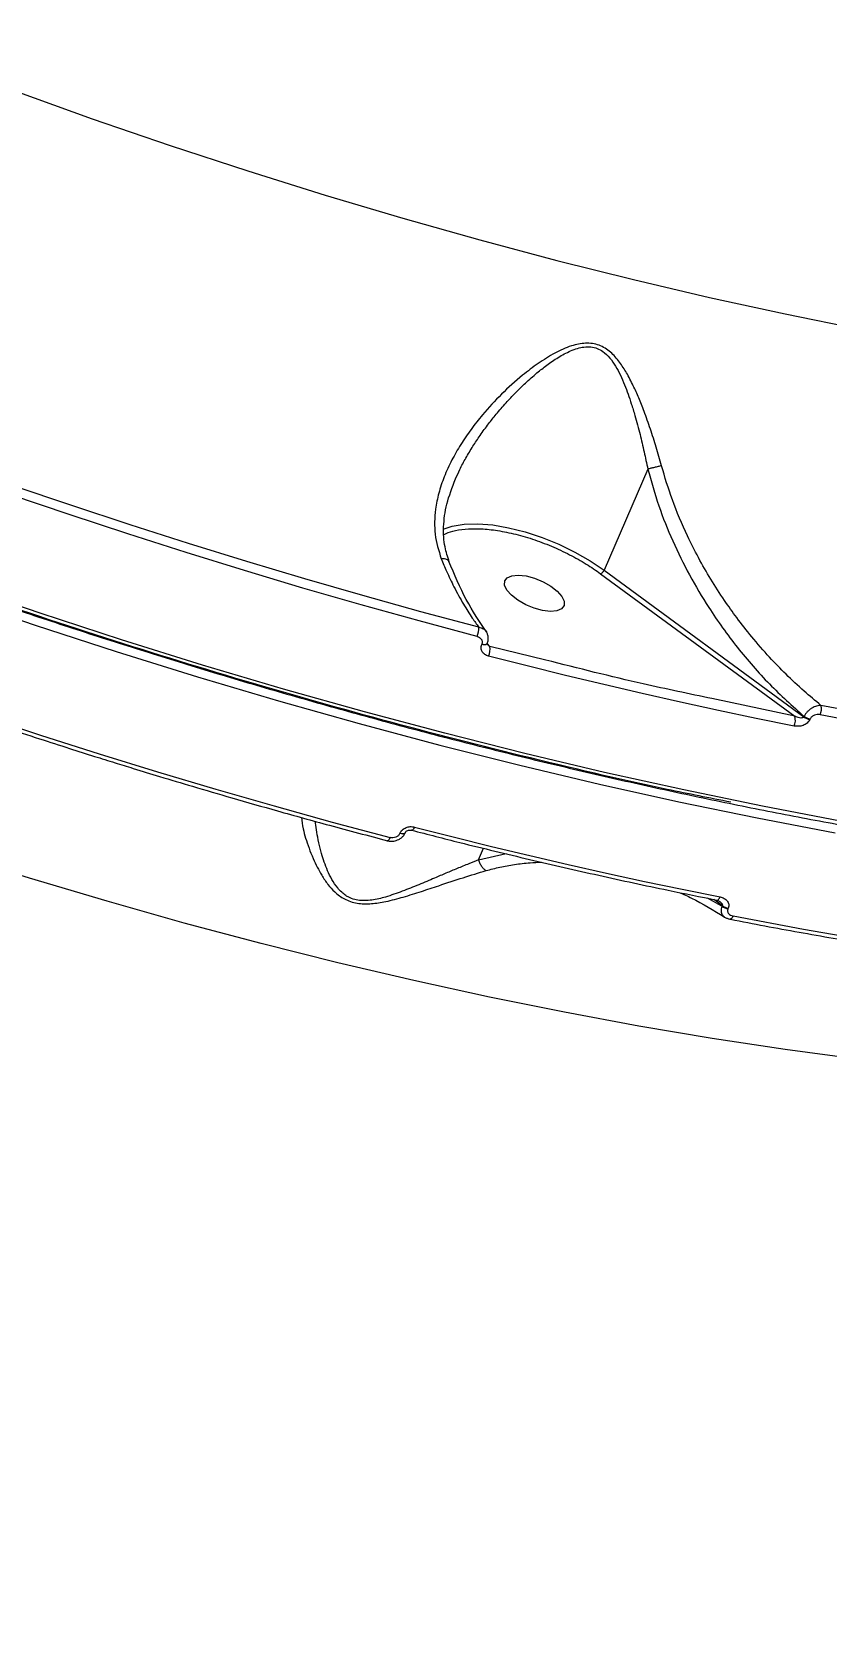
# Model space of a CAD drawing. Header units: millimetres. Extents: x -5873 to 5805, y -5301 to 4302.
# Drawn here: x -387.6 to -276.3, y -92.2 to 132.3 of the extents above; entities that cross this region are included whole.
import ezdxf

# ---------------------------------------------------------------- set-up
doc = ezdxf.new("R2010")
doc.units = ezdxf.units.MM
for name, color, linetype in [('DIKOM_ОБЪЕКТ', 7, 'Continuous'), ('DIKOM_РАЗМЕР_ЗОНА', 7, 'Continuous'), ('DIKOM_РАЗМЕР_ОБЪЕКТА', 7, 'Continuous')]:
    doc.layers.add(name, color=color, linetype=linetype)
doc.styles.add('style1', font='arial.ttf', dxfattribs={"width": 0.8})
doc.dimstyles.new('1-50', dxfattribs={"dimtxt": 300, "dimasz": 200, "dimexe": 100, "dimexo": 0, "dimgap": 100, "dimtad": 1, "dimtxsty": 'style1', "dimcen": 200, "dimclrd": 7, "dimclre": 7, "dimclrt": 7, "dimadec": 1, "dimazin": 2, "dimtfac": 1, "dimtmove": 0, "dimatfit": 2, "dimfxl": 0, "dimlwd": 25, "dimlwe": 18, "dimarcsym": 0})

# ---------------------------------------------------------------- blocks, each defined once
blk = doc.blocks.new('*D9')
at = {"layer": 'Defpoints', "color": 0, "transparency": 16777216}
for p in [(1338.11, 2802.44), (-4588.97, -1585.51), (-117.5, -1585.51)]:
    blk.add_point(p, dxfattribs=at)
at = {"layer": 'DIKOM_РАЗМЕР_ОБЪЕКТА', "color": 7, "lineweight": 18, "transparency": 16777216}
for p, q in [((1338.11, 2802.44), (-4688.97, 2802.44)), ((-117.5, -1585.51), (-4688.97, -1585.51))]:
    blk.add_line(p, q, dxfattribs=at)
at = {"layer": 'DIKOM_РАЗМЕР_ОБЪЕКТА', "color": 7, "lineweight": 25, "transparency": 16777216}
blk.add_line((-4588.97, 2602.44), (-4588.97, -1385.51), dxfattribs=at)
at = {"layer": 'DIKOM_РАЗМЕР_ОБЪЕКТА', "color": 7, "transparency": 16777216}
for points in [[(-4622.31, 2602.44), (-4555.64, 2602.44), (-4588.97, 2802.44)], [(-4622.31, -1385.51), (-4555.64, -1385.51), (-4588.97, -1585.51)]]:
    blk.add_solid(points, dxfattribs=at)
at = {"layer": 'DIKOM_РАЗМЕР_ОБЪЕКТА', "color": 7, "transparency": 16777216, "insert": (-4842.15, 460.98), "char_height": 300, "attachment_point": 5, "rotation": 90, "style": 'style1'}
blk.add_mtext('4400', dxfattribs=at)
blk = doc.blocks.new('*D10')
at = {"layer": 'Defpoints', "color": 0, "transparency": 16777216}
for p in [(4304.51, 1053.39), (-1538.59, -1332.39), (4304.51, -4224.84)]:
    blk.add_point(p, dxfattribs=at)
at = {"layer": 'DIKOM_РАЗМЕР_ОБЪЕКТА', "color": 7, "lineweight": 18, "transparency": 16777216}
for p, q in [((4304.51, 1053.39), (4304.51, -4324.84)), ((-1538.59, -1332.39), (-1538.59, -4324.84))]:
    blk.add_line(p, q, dxfattribs=at)
at = {"layer": 'DIKOM_РАЗМЕР_ОБЪЕКТА', "color": 7, "lineweight": 25, "transparency": 16777216}
blk.add_line((-1338.59, -4224.84), (4104.51, -4224.84), dxfattribs=at)
at = {"layer": 'DIKOM_РАЗМЕР_ОБЪЕКТА', "color": 7, "transparency": 16777216}
for points in [[(-1338.59, -4191.51), (-1338.59, -4258.18), (-1538.59, -4224.84)], [(4104.51, -4191.51), (4104.51, -4258.18), (4304.51, -4224.84)]]:
    blk.add_solid(points, dxfattribs=at)
at = {"layer": 'DIKOM_РАЗМЕР_ОБЪЕКТА', "color": 7, "transparency": 16777216, "insert": (1679.28, -3971.67), "char_height": 300, "attachment_point": 5, "style": 'style1'}
blk.add_mtext('5850', dxfattribs=at)
blk = doc.blocks.new('*D11')
at = {"layer": 'Defpoints', "color": 0, "transparency": 16777216}
for p in [(-510, 4302.44), (-5422.89, -3651.6), (284.83, -3651.6)]:
    blk.add_point(p, dxfattribs=at)
at = {"layer": 'DIKOM_РАЗМЕР_ЗОНА', "color": 7, "lineweight": 18, "transparency": 16777216}
for p, q in [((-510, 4302.44), (-5522.89, 4302.44)), ((284.83, -3651.6), (-5522.89, -3651.6))]:
    blk.add_line(p, q, dxfattribs=at)
at = {"layer": 'DIKOM_РАЗМЕР_ЗОНА', "color": 7, "lineweight": 25, "transparency": 16777216}
blk.add_line((-5422.89, 4102.44), (-5422.89, -3451.6), dxfattribs=at)
at = {"layer": 'DIKOM_РАЗМЕР_ЗОНА', "color": 7, "transparency": 16777216}
for points in [[(-5456.22, 4102.44), (-5389.56, 4102.44), (-5422.89, 4302.44)], [(-5456.22, -3451.6), (-5389.56, -3451.6), (-5422.89, -3651.6)]]:
    blk.add_solid(points, dxfattribs=at)
at = {"layer": 'DIKOM_РАЗМЕР_ЗОНА', "color": 7, "transparency": 16777216, "insert": (-5676.06, -474.49), "char_height": 300, "attachment_point": 5, "rotation": 90, "style": 'style1'}
blk.add_mtext('7950', dxfattribs=at)

msp = doc.modelspace()

# ---------------------------------------------------------------- linework, layer by layer
at = {"layer": 'DIKOM_ОБЪЕКТ', "color": 7, "linetype": 'Continuous', "lineweight": 15}
for p, q in [((-328.356, 69.609), (-328.29, 69.76)), ((-301.378, 71.148), (-307.51, 56.986)), ((-301.376, 71.151), (-301.378, 71.148)), ((-307.979, 56.488), (-280.785, 36.529)), ((-307.51, 56.986), (-279.516, 36.44)), ((-324.63, 46.611), (-324.642, 46.584)), ((-323.869, 46.698), (-323.857, 46.725)), ((-323.482, 46.299), (-323.85, 46.742)), ((-315.67, 44.397), (-323.482, 46.299)), ((-280.785, 36.529), (-292.392, 39.013)), ((-279.516, 36.44), (-279.479, 36.525)), ((-278.647, 36.16), (-278.684, 36.075)), ((-335.316, 20.261), (-335.304, 20.288)), ((-336.078, 20.174), (-336.09, 20.147)), ((-325.079, 16.413), (-324.368, 18.053)), ((-321.205, 17.287), (-325.079, 16.409)), ((-325.079, 16.409), (-325.079, 16.413)), ((-290.989, 9.944), (-292.994, 11.063)), ((-290.952, 10.029), (-292.12, 10.887)), ((-291.652, 10.786), (-291.274, 10.584)), ((-290.952, 10.029), (-290.989, 9.944)), ((-290.12, 9.665), (-290.157, 9.579))]:
    msp.add_line(p, q, dxfattribs=at)
at = {"layer": 'DIKOM_ОБЪЕКТ', "color": 7, "linetype": 'Continuous', "lineweight": 15, "flags": 128}
for points in [[(-433.25, 141.241), (-422.511, 136.729), (-411.723, 132.364), (-400.897, 128.151), (-390.042, 124.095), (-379.169, 120.199), (-368.287, 116.466), (-357.407, 112.9), (-346.539, 109.504), (-335.694, 106.281), (-324.88, 103.236), (-314.108, 100.369), (-303.389, 97.684), (-292.732, 95.184), (-282.147, 92.87), (-271.644, 90.746)], [(-521.3, 105.75), (-510.506, 100.287), (-499.611, 94.949), (-488.625, 89.738), (-477.557, 84.66), (-466.417, 79.719), (-455.213, 74.92), (-443.955, 70.265), (-432.653, 65.76), (-421.316, 61.407), (-409.954, 57.211), (-398.576, 53.175), (-387.192, 49.302), (-375.812, 45.597), (-364.444, 42.061), (-353.099, 38.698), (-341.787, 35.51), (-330.515, 32.501), (-319.296, 29.673), (-308.136, 27.028), (-297.047, 24.569), (-286.038, 22.297), (-275.117, 20.215)], [(-274.402, 21.866), (-285.323, 23.948), (-296.333, 26.22), (-307.422, 28.679), (-318.581, 31.324), (-329.801, 34.152), (-341.072, 37.161), (-352.385, 40.348), (-363.73, 43.712), (-375.097, 47.247), (-386.477, 50.953), (-397.861, 54.826), (-409.239, 58.862), (-420.602, 63.058), (-431.938, 67.41), (-443.24, 71.916), (-454.498, 76.57), (-465.702, 81.37), (-476.842, 86.311), (-487.91, 91.389), (-498.896, 96.599), (-509.791, 101.938), (-520.585, 107.401)], [(-325.282, 47.724), (-333.394, 49.886), (-341.528, 52.141), (-349.68, 54.486), (-357.849, 56.923), (-366.029, 59.449), (-374.217, 62.064), (-382.409, 64.766), (-390.603, 67.554)], [(-325.057, 49.021), (-333.151, 51.178), (-341.267, 53.427), (-349.402, 55.768), (-357.552, 58.199), (-365.713, 60.72), (-373.884, 63.329), (-382.058, 66.025), (-390.234, 68.807)], [(-330.055, 62.73), (-328.766, 63.161), (-327.097, 63.43), (-325.193, 63.483), (-323.1, 63.317), (-320.867, 62.938), (-318.545, 62.355), (-316.189, 61.579), (-313.854, 60.631), (-311.594, 59.532), (-309.463, 58.307), (-307.51, 56.986)], [(-320.461, 53.473), (-321.101, 54.196), (-321.43, 54.883), (-321.421, 55.48), (-321.076, 55.937), (-320.423, 56.218), (-319.513, 56.3), (-318.421, 56.176), (-317.236, 55.857), (-316.053, 55.367), (-314.969, 54.748), (-314.07, 54.048), (-313.43, 53.325), (-313.102, 52.637), (-313.11, 52.041), (-313.455, 51.583), (-314.109, 51.302), (-315.018, 51.22), (-316.11, 51.344), (-317.295, 51.664), (-318.478, 52.153), (-319.563, 52.773), (-320.461, 53.473)], [(-272.065, -11.482), (-282.143, -10.131), (-292.342, -8.584), (-302.652, -6.843), (-313.063, -4.909), (-323.567, -2.785), (-334.152, -0.471), (-344.809, 2.029), (-355.528, 4.714), (-366.299, 7.58), (-377.113, 10.626), (-387.959, 13.849), (-398.827, 17.244), (-409.707, 20.81), (-420.588, 24.543), (-431.461, 28.44), (-442.316, 32.496), (-453.143, 36.709), (-463.93, 41.073), (-474.669, 45.586)], [(-323.869, 46.698), (-323.871, 46.692), (-323.943, 46.609), (-324.064, 46.554), (-324.228, 46.532), (-324.424, 46.542), (-324.642, 46.584)], [(-323.856, 46.727), (-323.859, 46.719), (-323.931, 46.636), (-324.053, 46.581), (-324.216, 46.559), (-324.413, 46.569), (-324.63, 46.611)], [(-280.893, 35.168), (-286.182, 36.241), (-291.49, 37.358), (-296.817, 38.518), (-302.162, 39.721), (-307.522, 40.967), (-312.898, 42.256), (-318.288, 43.588), (-323.692, 44.962)], [(-402.797, 39.394), (-394.603, 36.606), (-386.41, 33.904), (-378.222, 31.289), (-370.042, 28.763), (-361.874, 26.327), (-353.721, 23.981), (-345.587, 21.726), (-337.476, 19.565)], [(-201.009, 26.349), (-210.163, 27.087), (-219.436, 27.987), (-228.824, 29.048), (-238.319, 30.269), (-247.915, 31.65), (-257.605, 33.19), (-267.383, 34.888), (-277.241, 36.741)], [(-201.058, 27.692), (-210.192, 28.429), (-219.445, 29.327), (-228.812, 30.385), (-238.286, 31.604), (-247.861, 32.982), (-257.529, 34.519), (-267.285, 36.212), (-277.122, 38.062)], [(-336.09, 20.147), (-335.872, 20.104), (-335.676, 20.094), (-335.512, 20.117), (-335.391, 20.171), (-335.319, 20.254), (-335.315, 20.262)], [(-336.078, 20.174), (-335.86, 20.131), (-335.664, 20.121), (-335.501, 20.144), (-335.379, 20.198), (-335.307, 20.281), (-335.304, 20.288)], [(-334.055, 21.027), (-334.128, 20.876), (-334.203, 20.75), (-334.279, 20.655), (-334.351, 20.593), (-334.418, 20.568), (-334.46, 20.573)], [(-334.055, 21.027), (-328.652, 19.653), (-323.262, 18.322), (-317.886, 17.033), (-312.526, 15.787), (-307.181, 14.583), (-301.854, 13.423), (-296.546, 12.307), (-291.256, 11.234)], [(-337.476, 19.565), (-337.545, 19.42), (-337.616, 19.298), (-337.688, 19.204), (-337.757, 19.139), (-337.821, 19.108), (-337.874, 19.109)], [(-291.749, 10.806), (-291.741, 10.802), (-291.665, 10.785), (-291.582, 10.807), (-291.497, 10.865), (-291.412, 10.959), (-291.331, 11.083), (-291.256, 11.234)], [(-289.435, 8.581), (-289.506, 8.437), (-289.583, 8.317), (-289.664, 8.224), (-289.746, 8.163), (-289.826, 8.135), (-289.902, 8.142), (-289.911, 8.145)], [(-289.435, 8.581), (-279.576, 6.728), (-269.798, 5.03), (-260.108, 3.49), (-250.513, 2.109), (-241.017, 0.888), (-231.63, -0.173), (-222.356, -1.073), (-213.203, -1.811)]]:
    msp.add_lwpolyline(points, dxfattribs=at)
at = {"layer": 'DIKOM_ОБЪЕКТ', "color": 7, "linetype": 'Continuous', "lineweight": 15}
for centre, radius, start, end in [((-327.618, 48.798), 2.571, 335.32585, 4.98315), ((-325.872, 45.989), 2.41, 334.77813, 7.39727), ((-282.64, 35.991), 1.932, 334.78507, 16.16568), ((-278.249, 38.2), 2.169, 234.25626, 258.44361), ((-278.211, 38.287), 2.171, 234.25781, 258.4283), ((-279.048, 37.57), 1.988, 335.36326, 14.32653), ((-289.721, 11.705), 2.17, 234.25894, 258.42887), ((-289.686, 11.787), 2.166, 234.23819, 258.44962)]:
    msp.add_arc(centre, radius, start, end, dxfattribs=at)
for points, knots in [([(-299.468, 71.618), (-299.707, 72.479), (-300.189, 74.21), (-300.999, 76.749), (-301.815, 79.055), (-302.614, 81.075), (-303.423, 82.89), (-304.295, 84.574), (-305.157, 85.917), (-305.923, 86.86), (-306.812, 87.746), (-307.879, 88.431), (-309.13, 88.749), (-310.1, 88.792), (-311.093, 88.664), (-312.55, 88.277), (-314.479, 87.394), (-316.747, 85.969), (-319.262, 84.054), (-321.897, 81.666), (-324.273, 79.095), (-326.148, 76.718), (-327.593, 74.602), (-328.867, 72.386), (-329.915, 70.108), (-330.686, 67.801), (-331.118, 65.68), (-331.26, 63.755), (-331.179, 61.408), (-330.659, 59.723), (-330.311, 58.596)], [0, 0, 0, 0, 0.0414674, 0.0834114, 0.1246538, 0.1569913, 0.1872223, 0.2206026, 0.2496164, 0.2661077, 0.2811088, 0.3124977, 0.3280555, 0.3440076, 0.3590845, 0.3755922, 0.415052, 0.4578411, 0.5006759, 0.5629587, 0.6249169, 0.6667749, 0.70849, 0.7497051, 0.7931819, 0.8347086, 0.8746282, 0.9063794, 0.9373518, 1, 1, 1, 1]), ([(-328.29, 69.76), (-328.101, 70.205), (-327.679, 71.197), (-326.85, 72.728), (-325.901, 74.322), (-324.837, 75.918), (-323.75, 77.404), (-322.54, 78.923), (-321.284, 80.376), (-319.914, 81.833), (-318.476, 83.238), (-317.017, 84.53), (-315.489, 85.741), (-313.934, 86.808), (-312.48, 87.598), (-311.256, 88.05), (-310.298, 88.26), (-309.355, 88.281), (-308.453, 88.066), (-307.528, 87.561), (-306.652, 86.712), (-305.864, 85.558), (-305.2, 84.29), (-304.633, 82.98), (-304.132, 81.64), (-303.65, 80.202), (-303.08, 78.324), (-302.481, 76.081), (-301.883, 73.579), (-301.545, 71.952), (-301.378, 71.148)], [0, 0, 0, 0, 0.0318524, 0.0709931, 0.1125113, 0.1510737, 0.1930819, 0.2289039, 0.2732162, 0.3133579, 0.3536681, 0.3982797, 0.4344131, 0.4746409, 0.515197, 0.5368643, 0.555993, 0.5767486, 0.5966226, 0.6159123, 0.6464153, 0.6778044, 0.7093042, 0.7412421, 0.7715394, 0.8023651, 0.8390643, 0.8969023, 0.9490705, 1, 1, 1, 1]), ([(-463.76, 79.913), (-460.198, 78.384), (-455.174, 76.229), (-447.691, 73.12), (-441.238, 70.487), (-433.513, 67.411), (-425.364, 64.25), (-416.797, 61.02), (-407.929, 57.777), (-398.827, 54.553), (-389.546, 51.375), (-380.124, 48.262), (-370.595, 45.229), (-360.985, 42.288), (-351.315, 39.449), (-341.605, 36.722), (-331.871, 34.111), (-322.129, 31.624), (-312.391, 29.265), (-302.671, 27.039), (-292.978, 24.949), (-283.325, 23), (-273.722, 21.193), (-264.176, 19.532), (-254.7, 18.019), (-245.299, 16.656), (-235.984, 15.445), (-226.762, 14.387), (-217.641, 13.483), (-208.629, 12.734), (-199.733, 12.143), (-190.959, 11.708), (-182.315, 11.431), (-173.807, 11.312), (-165.441, 11.351), (-157.225, 11.549), (-149.163, 11.905), (-141.261, 12.418), (-133.524, 13.09), (-125.959, 13.92), (-118.57, 14.906), (-111.362, 16.048), (-104.339, 17.346), (-97.506, 18.799), (-90.867, 20.407), (-84.427, 22.167), (-78.188, 24.08), (-72.155, 26.144), (-66.331, 28.36), (-60.72, 30.725), (-55.325, 33.24), (-50.148, 35.904), (-45.193, 38.716), (-40.462, 41.677), (-35.961, 44.786), (-31.683, 48.039), (-27.668, 51.455), (-25.024, 53.841), (-23.792, 55.126), (-23.741, 55.179)], [0, 0, 0, 0, 0.0198328, 0.027978, 0.0414873, 0.0555318, 0.0706097, 0.086353, 0.1026136, 0.1192722, 0.1362449, 0.153469, 0.1708974, 0.1884939, 0.2062301, 0.2240836, 0.2420357, 0.2600716, 0.2781795, 0.2963486, 0.3145706, 0.332838, 0.351144, 0.3694842, 0.3878527, 0.4062463, 0.4246607, 0.443093, 0.4615403, 0.4799998, 0.4984699, 0.5169483, 0.5354329, 0.553923, 0.5724166, 0.5909127, 0.6094105, 0.6279092, 0.6464082, 0.6649069, 0.6834057, 0.7019039, 0.7204025, 0.7389017, 0.7574024, 0.7759058, 0.7944131, 0.8129265, 0.831448, 0.8499806, 0.8685275, 0.8870928, 0.9056808, 0.9242972, 0.9429475, 0.961639, 0.980379, 0.999176, 1, 1, 1, 1]), ([(-289.758, 24.5), (-292.721, 25.088), (-302.4, 27.009), (-319.086, 30.936), (-339.721, 36.242), (-360.49, 42.179), (-381.282, 48.676), (-402.024, 55.706), (-422.606, 63.245), (-441.277, 70.518), (-452.987, 75.477), (-457.974, 77.59)], [0, 0, 0, 0, 0.0543648, 0.1775509, 0.3007356, 0.4237224, 0.5463722, 0.6685457, 0.7901039, 0.9106008, 1, 1, 1, 1]), ([(-329.173, 58.151), (-329.403, 58.843), (-329.928, 60.423), (-330.054, 63.145), (-329.624, 66.355), (-328.767, 68.59), (-328.316, 69.766)], [0, 0, 0, 0, 0.1889745, 0.431281, 0.7009859, 1, 1, 1, 1]), ([(-299.468, 71.618), (-299.625, 71.577), (-299.943, 71.494), (-300.455, 71.366), (-300.953, 71.247), (-301.236, 71.182), (-301.376, 71.151)], [0, 0, 0, 0, 0.2457125, 0.5000456, 0.7542406, 1, 1, 1, 1]), ([(-301.376, 71.151), (-300.895, 69.428), (-299.936, 65.996), (-297.938, 61.044), (-295.594, 56.281), (-292.608, 51.249), (-288.892, 46.086), (-284.423, 40.939), (-281.125, 37.994), (-279.479, 36.525)], [0, 0, 0, 0, 0.1253575, 0.2497327, 0.3744918, 0.5004052, 0.6664992, 0.8335815, 1, 1, 1, 1]), ([(-277.122, 38.062), (-277.92, 38.721), (-279.593, 40.103), (-281.994, 42.359), (-284.448, 44.89), (-286.754, 47.537), (-288.847, 50.209), (-290.763, 52.897), (-292.561, 55.692), (-294.291, 58.708), (-296.147, 62.384), (-297.979, 66.661), (-298.987, 70.018), (-299.468, 71.618)], [0, 0, 0, 0, 0.0794219, 0.1664002, 0.2491854, 0.3436973, 0.4269138, 0.4989166, 0.5848856, 0.6680889, 0.7497666, 0.8807258, 1, 1, 1, 1]), ([(-329.897, 62.003), (-329.512, 62.166), (-328.68, 62.518), (-327.008, 62.773), (-325.002, 62.826), (-322.714, 62.617), (-320.193, 62.134), (-317.539, 61.381), (-314.875, 60.385), (-312.332, 59.199), (-309.992, 57.893), (-308.64, 56.949), (-307.979, 56.488)], [0, 0, 0, 0, 0.0834475, 0.1805394, 0.2776342, 0.379165, 0.4838788, 0.5902739, 0.6966591, 0.801378, 0.9029081, 1, 1, 1, 1]), ([(-329.21, 58.139), (-329.223, 58.18), (-329.26, 58.291), (-329.42, 58.427), (-329.669, 58.539), (-329.97, 58.598), (-330.2, 58.597), (-330.311, 58.596)], [0, 0, 0, 0, 0.133502, 0.3633425, 0.5874249, 0.8008544, 1, 1, 1, 1]), ([(-330.311, 58.596), (-330.064, 58.004), (-329.502, 56.657), (-328.469, 54.512), (-327.265, 52.324), (-326.092, 50.459), (-325.358, 49.439), (-325.057, 49.021)], [0, 0, 0, 0, 0.1659229, 0.3773816, 0.6331869, 0.8496455, 1, 1, 1, 1]), ([(-323.933, 48.295), (-324.926, 49.761), (-326.92, 52.708), (-328.458, 56.381), (-329.231, 58.226)], [0, 0, 0, 0, 0.4977277, 1, 1, 1, 1]), ([(-307.979, 56.488), (-307.939, 56.505), (-307.857, 56.54), (-307.72, 56.664), (-307.594, 56.82), (-307.538, 56.93), (-307.51, 56.986)], [0, 0, 0, 0, 0.2498865, 0.499897, 0.7498966, 1, 1, 1, 1]), ([(-325.282, 47.724), (-325.159, 47.679), (-324.912, 47.588), (-324.699, 47.357), (-324.597, 47.143), (-324.563, 46.968), (-324.568, 46.787), (-324.609, 46.67), (-324.63, 46.611)], [0, 0, 0, 0, 0.2499242, 0.4991646, 0.6254002, 0.7494929, 0.875373, 1, 1, 1, 1]), ([(-325.057, 49.021), (-324.836, 48.961), (-324.392, 48.841), (-324.054, 48.524), (-323.967, 48.313), (-323.958, 48.289)], [0, 0, 0, 0, 0.4688908, 0.9401439, 1, 1, 1, 1]), ([(-323.856, 46.727), (-323.804, 46.882), (-323.7, 47.19), (-323.712, 47.662), (-323.823, 48.094), (-323.975, 48.335), (-324.049, 48.453)], [0, 0, 0, 0, 0.2608245, 0.5168964, 0.7634222, 1, 1, 1, 1]), ([(-323.692, 44.962), (-323.872, 45.027), (-324.233, 45.159), (-324.545, 45.495), (-324.693, 45.808), (-324.743, 46.063), (-324.733, 46.328), (-324.672, 46.499), (-324.642, 46.584)], [0, 0, 0, 0, 0.2499494, 0.499172, 0.6251125, 0.7494891, 0.8750374, 1, 1, 1, 1]), ([(-323.482, 46.299), (-323.553, 46.342), (-323.695, 46.427), (-323.827, 46.542), (-323.871, 46.615), (-323.873, 46.617)], [0, 0, 0, 0, 0.4941365, 0.9855479, 1, 1, 1, 1]), ([(-292.392, 39.013), (-295.587, 39.678), (-303.272, 41.275), (-311.098, 43.246), (-315.67, 44.397)], [0, 0, 0, 0, 0.4158536, 1, 1, 1, 1]), ([(-403.08, 38.917), (-401.025, 38.212), (-397.134, 36.876), (-391.627, 35.039), (-386.781, 33.452), (-382.596, 32.106), (-379.072, 30.99), (-376.101, 30.061), (-373.067, 29.122), (-369.45, 28.019), (-364.84, 26.637), (-359.336, 25.022), (-352.944, 23.198), (-345.667, 21.181), (-340.535, 19.825), (-337.821, 19.108)], [0, 0, 0, 0, 0.0941636, 0.1782508, 0.2522601, 0.3161917, 0.3700493, 0.413827, 0.4524722, 0.5092901, 0.5798829, 0.6642504, 0.7623921, 0.8743081, 1, 1, 1, 1]), ([(-278.684, 36.075), (-278.73, 35.986), (-278.824, 35.807), (-279.056, 35.579), (-279.33, 35.392), (-279.734, 35.211), (-280.28, 35.094), (-280.689, 35.144), (-280.893, 35.168)], [0, 0, 0, 0, 0.1238428, 0.2505952, 0.3732882, 0.5015191, 0.7510301, 1, 1, 1, 1]), ([(-279.516, 36.44), (-279.527, 36.421), (-279.55, 36.382), (-279.64, 36.321), (-279.837, 36.278), (-280.246, 36.315), (-280.569, 36.443), (-280.785, 36.529)], [0, 0, 0, 0, 0.0515774, 0.1084756, 0.2507043, 0.5004211, 1, 1, 1, 1]), ([(-277.122, 38.062), (-277.324, 38.044), (-277.737, 38.007), (-278.301, 37.75), (-278.729, 37.454), (-279.031, 37.179), (-279.296, 36.864), (-279.418, 36.639), (-279.479, 36.525)], [0, 0, 0, 0, 0.2323773, 0.4742148, 0.6010808, 0.7316364, 0.8646029, 1, 1, 1, 1]), ([(-277.241, 36.741), (-277.371, 36.757), (-277.631, 36.788), (-277.979, 36.715), (-278.237, 36.599), (-278.411, 36.479), (-278.557, 36.332), (-278.617, 36.217), (-278.647, 36.16)], [0, 0, 0, 0, 0.2487934, 0.4981674, 0.6262746, 0.749271, 0.8752866, 1, 1, 1, 1]), ([(-349.897, 22.366), (-349.828, 21.851), (-349.711, 20.979), (-349.308, 19.494), (-348.849, 18.103), (-348.298, 16.723), (-347.697, 15.439), (-347.03, 14.223), (-346.249, 13.048), (-345.4, 12.078), (-344.599, 11.405), (-343.629, 10.787), (-342.433, 10.376), (-341.096, 10.257), (-340.092, 10.288), (-339.071, 10.411), (-337.567, 10.688), (-335.537, 11.23), (-333.075, 12.01), (-330.276, 12.944), (-327.212, 13.968), (-325.082, 14.609), (-324.014, 14.93)], [0, 0, 0, 0, 0.0867193, 0.1468709, 0.2080678, 0.268287, 0.3155435, 0.3590096, 0.4083423, 0.4503753, 0.4745366, 0.4965873, 0.5425833, 0.5648407, 0.588713, 0.6104455, 0.6343276, 0.6926649, 0.7553371, 0.8176898, 0.9086087, 1, 1, 1, 1]), ([(-325.079, 16.413), (-325.531, 16.236), (-326.513, 15.854), (-328.038, 15.233), (-329.637, 14.565), (-331.42, 13.811), (-333.443, 12.954), (-335.725, 12.031), (-337.612, 11.362), (-339.059, 10.977), (-340.038, 10.788), (-341.023, 10.702), (-341.996, 10.762), (-342.733, 10.96), (-343.273, 11.201), (-343.756, 11.483), (-344.291, 11.911), (-344.985, 12.664), (-345.645, 13.688), (-346.235, 14.915), (-346.7, 16.127), (-347.115, 17.446), (-347.474, 18.867), (-347.736, 20.292), (-347.878, 21.283), (-347.9, 21.74), (-347.903, 21.814)], [0, 0, 0, 0, 0.0455848, 0.0989369, 0.1481802, 0.1974219, 0.2642267, 0.3306314, 0.3957783, 0.4205129, 0.4451393, 0.4712536, 0.4949409, 0.5193033, 0.5318823, 0.5449439, 0.5683399, 0.5948621, 0.644431, 0.6934655, 0.7424654, 0.7916111, 0.8573452, 0.925535, 0.9879134, 1, 1, 1, 1]), ([(-337.873, 19.109), (-337.682, 19.074), (-337.267, 19), (-336.7, 19.099), (-336.228, 19.293), (-335.867, 19.529), (-335.533, 19.852), (-335.39, 20.122), (-335.315, 20.262)], [0, 0, 0, 0, 0.1931697, 0.4181912, 0.5459363, 0.68484, 0.8358688, 1, 1, 1, 1]), ([(-336.078, 20.174), (-336.036, 20.256), (-335.951, 20.422), (-335.752, 20.637), (-335.514, 20.818), (-335.152, 20.998), (-334.641, 21.121), (-334.25, 21.058), (-334.055, 21.027)], [0, 0, 0, 0, 0.1250958, 0.2509819, 0.3751335, 0.5012356, 0.7505313, 1, 1, 1, 1]), ([(-335.304, 20.29), (-335.272, 20.341), (-335.202, 20.453), (-334.995, 20.556), (-334.721, 20.613), (-334.518, 20.584), (-334.411, 20.569)], [0, 0, 0, 0, 0.1953896, 0.4253539, 0.6969939, 1, 1, 1, 1]), ([(-334.457, 20.585), (-332.199, 20.004), (-326.678, 18.582), (-317.931, 16.475), (-308.211, 14.249), (-299.461, 12.35), (-293.982, 11.257), (-291.708, 10.804)], [0, 0, 0, 0, 0.1567107, 0.3832013, 0.6104626, 0.8383851, 1, 1, 1, 1]), ([(-336.09, 20.147), (-336.119, 20.09), (-336.176, 19.977), (-336.314, 19.831), (-336.477, 19.707), (-336.725, 19.584), (-337.075, 19.5), (-337.342, 19.543), (-337.476, 19.565)], [0, 0, 0, 0, 0.124903, 0.2508861, 0.3751386, 0.5011983, 0.7505422, 1, 1, 1, 1]), ([(-325.079, 16.409), (-325.023, 16.249), (-324.908, 15.922), (-324.649, 15.493), (-324.345, 15.14), (-324.123, 14.999), (-324.014, 14.93)], [0, 0, 0, 0, 0.2457593, 0.500001, 0.7542598, 1, 1, 1, 1]), ([(-324.014, 14.93), (-323.377, 15.101), (-322.072, 15.45), (-320.02, 15.81), (-318.067, 16.046), (-316.788, 16.089), (-316.244, 16.108)], [0, 0, 0, 0, 0.2522634, 0.5169945, 0.7944004, 1, 1, 1, 1]), ([(-296.978, 11.868), (-296.395, 11.612), (-294.224, 10.662), (-292.154, 9.358), (-290.64, 8.404)], [0, 0, 0, 0, 0.2687979, 1, 1, 1, 1]), ([(-291.256, 11.234), (-291.065, 11.179), (-290.681, 11.071), (-290.314, 10.773), (-290.118, 10.474), (-290.037, 10.217), (-290.024, 9.941), (-290.088, 9.756), (-290.12, 9.665)], [0, 0, 0, 0, 0.249594, 0.4993588, 0.6272893, 0.7499127, 0.8763439, 1, 1, 1, 1]), ([(-291.374, 10.645), (-291.339, 10.625), (-291.204, 10.547), (-291.051, 10.381), (-290.948, 10.203), (-290.933, 10.094), (-290.946, 10.05), (-290.952, 10.029)], [0, 0, 0, 0, 0.1474377, 0.5735445, 0.8154028, 0.9122065, 1, 1, 1, 1]), ([(-290.989, 9.944), (-291.028, 9.825), (-291.106, 9.59), (-291.124, 9.254), (-291.069, 8.959), (-290.93, 8.653), (-290.736, 8.52), (-290.617, 8.439)], [0, 0, 0, 0, 0.1854016, 0.3691075, 0.5490527, 0.7235278, 1, 1, 1, 1]), ([(-290.157, 9.579), (-290.177, 9.521), (-290.218, 9.403), (-290.212, 9.227), (-290.162, 9.062), (-290.037, 8.871), (-289.802, 8.683), (-289.557, 8.615), (-289.435, 8.581)], [0, 0, 0, 0, 0.124195, 0.2500412, 0.3725711, 0.5005142, 0.750278, 1, 1, 1, 1]), ([(-290.633, 8.427), (-290.519, 8.363), (-290.292, 8.238), (-290.022, 8.171), (-289.888, 8.138)], [0, 0, 0, 0, 0.5046366, 1, 1, 1, 1]), ([(-289.883, 8.137), (-289.855, 8.132), (-286.601, 7.476), (-280.181, 6.298), (-270.629, 4.624), (-261.154, 3.115), (-251.753, 1.75), (-242.439, 0.54), (-233.215, -0.521), (-224.103, -1.413), (-217.604, -1.982), (-214.181, -2.207), (-213.72, -2.237)], [0, 0, 0, 0, 0.0010663, 0.1229491, 0.2450538, 0.3673517, 0.4898122, 0.6124159, 0.7351342, 0.8579543, 0.9808586, 1, 1, 1, 1])]:
    msp.add_open_spline(points, degree=3, knots=knots, dxfattribs=at)

# ---------------------------------------------------------------- dimensions: what is measured, and where the dimension line sits
at = {"layer": 'DIKOM_РАЗМЕР_ЗОНА'}
dim = msp.add_linear_dim(base=(-5422.889, -3651.603), p1=(-510.005, 4302.437), p2=(284.83, -3651.603), angle=90, text='7950', dimstyle='1-50', dxfattribs=at)
dim.commit()
dim.dimension.update_dxf_attribs({"geometry": '*D11', "text_midpoint": (-5422.889, -474.491), "dimtype": 160})
at = {"layer": 'DIKOM_РАЗМЕР_ОБЪЕКТА'}
dim = msp.add_linear_dim(base=(-4588.973, -1585.515), p1=(1338.114, 2802.437), p2=(-117.504, -1585.515), angle=90, text='4400', dimstyle='1-50', dxfattribs=at)
dim.commit()
dim.dimension.update_dxf_attribs({"geometry": '*D9', "text_midpoint": (-4588.973, 460.978), "dimtype": 160})
dim = msp.add_linear_dim(base=(4304.512, -4224.842), p1=(-1538.592, -1332.389), p2=(4304.512, 1053.391), text='5850', dimstyle='1-50', dxfattribs=at)
dim.commit()
dim.dimension.update_dxf_attribs({"geometry": '*D10', "text_midpoint": (1679.282, -4224.842), "dimtype": 160})

doc.saveas('drawing.dxf')
